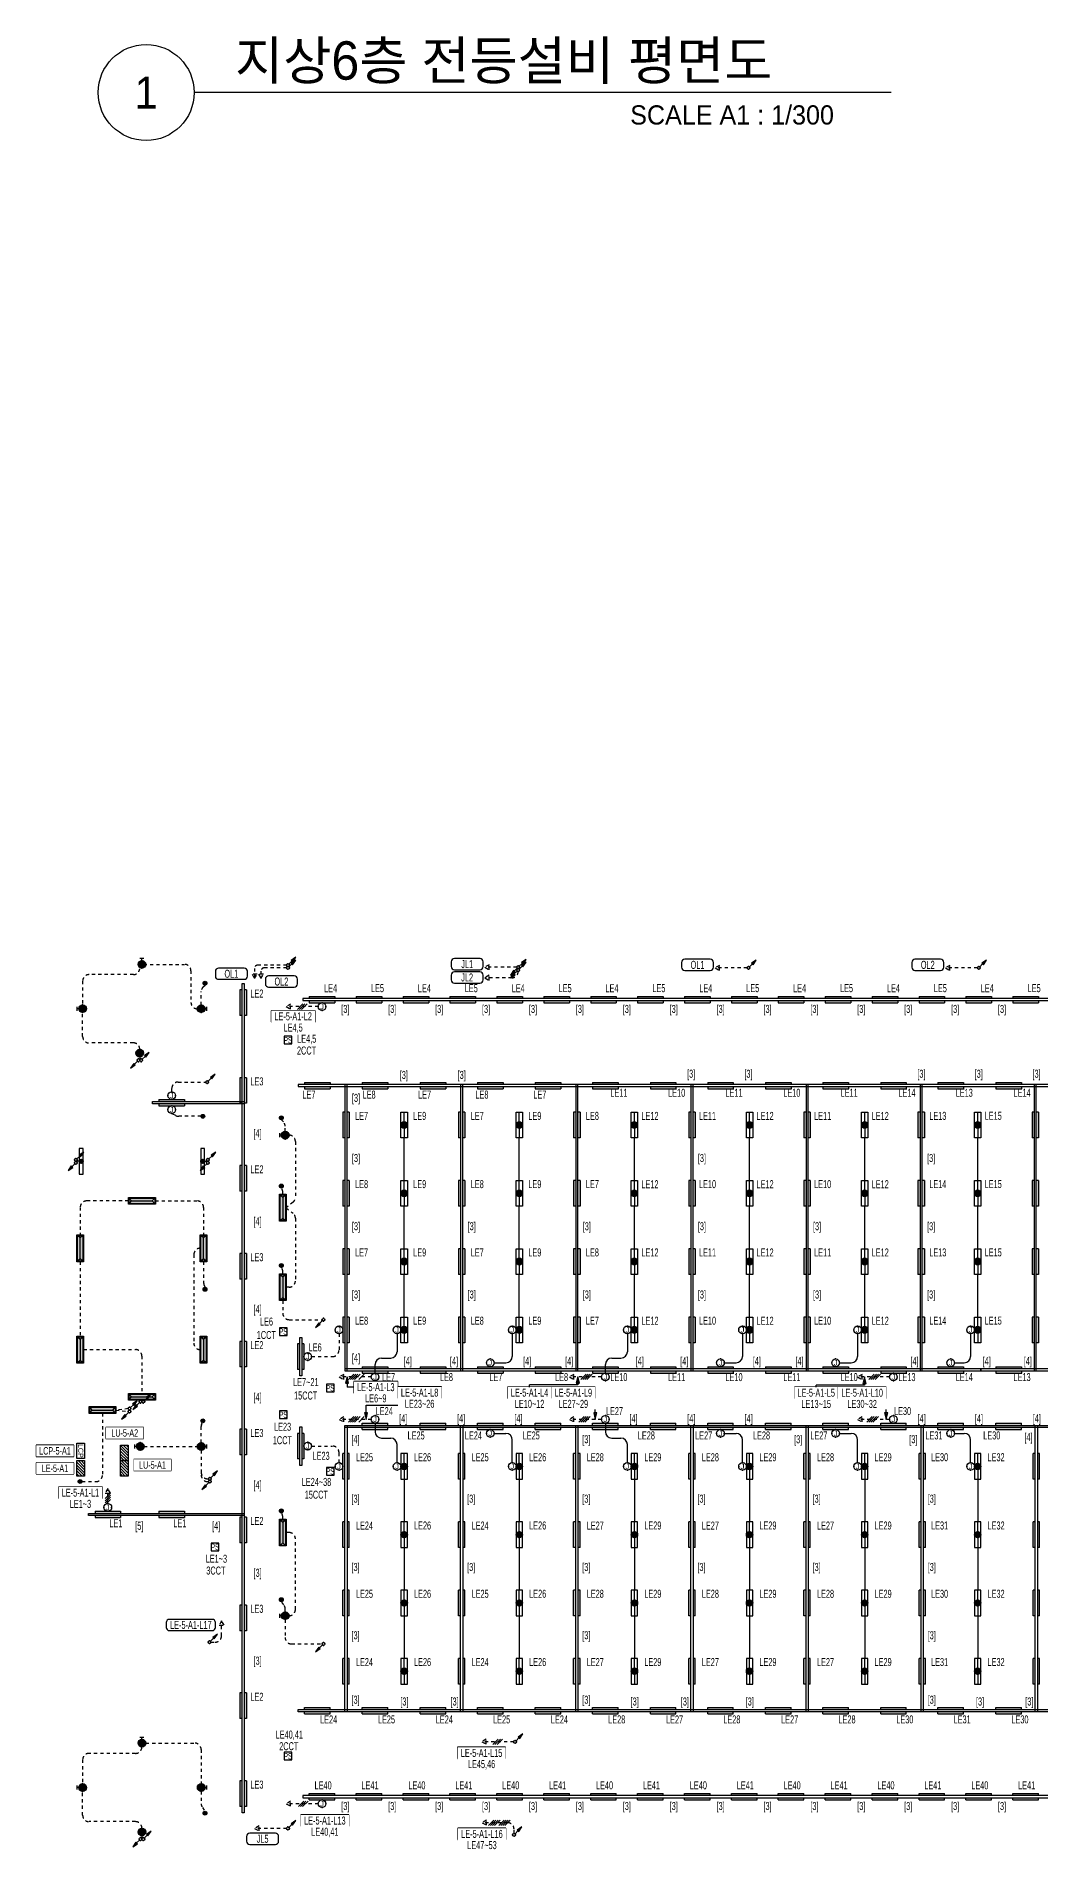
# Model space of a CAD drawing. Header units: millimetres. Extents: x 86947 to 500447, y -530175 to 1059536.
# Drawn here: x 90549 to 137662, y 641493 to 726535 of the extents above; entities that cross this region are included whole.
import ezdxf
from ezdxf.enums import TextEntityAlignment as Align

# ---------------------------------------------------------------- set-up
doc = ezdxf.new("R2010")
doc.units = ezdxf.units.MM
doc.header["$LTSCALE"] = 150
doc.set_wipeout_variables(frame=1)
doc.linetypes.add('D1', pattern=[3, 1, -1, 1])
for name, color, linetype in [('------01 Distribution Panel', 3, 'Continuous'), ('------01 Distribution Panel_UPS_Emgency', 232, 'Continuous'), ('------02 Etc Panel', 3, 'Continuous'), ('------03 Lighting Fixture', 3, 'Continuous'), ('------04 Lighting Switch', 2, 'Continuous'), ('------04 Number of Strands (가닥수)', 1, 'Continuous'), ('-----20 General Symbol', 3, 'Continuous'), ('-----21 Embeded Wire in Ceiling or Wall', 4, 'Continuous'), ('-----23 Concealed or Exposed Wire', 4, 'D1'), ('-----28 Race Way', 1, 'Continuous'), ('-----29 Indicator', 1, 'Continuous'), ('-----41 Drawing Title', 2, 'Continuous')]:
    doc.layers.add(name, color=color, linetype=linetype)
doc.styles.add('ELEC', font='Dotum.ttf')

# ---------------------------------------------------------------- blocks, each defined once
blk = doc.blocks.new('O01')
blk.add_hatch(color=256).paths.add_polyline_path([(-149, -218), (-218, -149), (-368, -368)])
blk.add_line((-46, -46), (-184, -184))
blk.add_lwpolyline([(-368, -368), (-149, -218), (-218, -149), (-368, -368)])
blk.add_circle((0, 0), 65)
for p in [(-65, 0), (-65, 0), (0, 65), (0, 65), (65, 0), (65, 0), (0, -65), (0, -65)]:
    blk.add_point(p)
blk = doc.blocks.new('O04')
blk.add_circle((0, 0), 150)
for p in [(-150, 0), (0, 150), (150, 0), (0, -150)]:
    blk.add_point(p)
at = {"style": 'ELEC'}
blk.add_text('J', height=214, dxfattribs=at).set_placement((0, 0), align=Align.MIDDLE)
blk = doc.blocks.new('O07')
blk.add_lwpolyline([(0, -100), (173, 0), (0, 100)], close=True)
blk = doc.blocks.new('*U45')
at = {"color": 0}
for p, q in [((-186, -106), (26, 106)), ((-106, -106), (106, 106)), ((-26, -106), (186, 106))]:
    blk.add_line(p, q, dxfattribs=at)
blk = doc.blocks.new('*U46')
at = {"color": 0}
for p, q in [((-426, -106), (-214, 106)), ((-346, -106), (-134, 106)), ((-266, -106), (-54, 106)), ((-186, -106), (26, 106)), ((-26, -106), (186, 106)), ((54, -106), (266, 106)), ((134, -106), (346, 106)), ((214, -106), (426, 106))]:
    blk.add_line(p, q, dxfattribs=at)
blk = doc.blocks.new('E17')
h = blk.add_hatch(color=256)
h.paths.add_polyline_path([(600, 100), (-600, 100), (-600, 0), (600, 0)])
h.paths.add_polyline_path([(600, -100), (-600, -100), (-600, -200), (600, -200)])
for p, q in [((-600, 100), (600, 100)), ((-600, 100), (-600, 0)), ((600, 100), (600, 0)), ((600, 100), (600, 0)), ((-600, -100), (-600, -200)), ((-600, -200), (600, -200)), ((600, -100), (600, -200))]:
    blk.add_line(p, q)
blk = doc.blocks.new('*U13')
h = blk.add_hatch(color=256)
edge = h.paths.add_edge_path()
edge.add_arc((0, -75), 75, 0, 360)
blk.add_circle((0, -75), 75)
blk = doc.blocks.new('*U16')
blk.add_lwpolyline([(150, 0), (-150, 0), (-150, -300), (150, -300)], close=True)
at = {"style": 'ELEC', "width": 0.6}
blk.add_text('PS', height=250, dxfattribs=at).set_placement((0, -150), align=Align.MIDDLE)
blk = doc.blocks.new('벽부 비상등')
h = blk.add_hatch(color=0)
h.dxf.hatch_style = 1
h.paths.add_polyline_path([(0, 488), (-128, 600), (-128, -600), (0, -488)])
h = blk.add_hatch(color=0)
h.dxf.hatch_style = 1
h.paths.add_polyline_path([(128, 600), (0, 488), (0, -488), (128, -600)])
at = {"color": 1}
for p, q in [((-128, 600), (0, 488)), ((0, 488), (128, 600)), ((0, -488), (0, 488)), ((-128, -600), (0, -488)), ((0, -488), (128, -600))]:
    blk.add_line(p, q, dxfattribs=at)
blk.add_lwpolyline([(158, -630), (158, 630), (-158, 630), (-158, -630)], close=True)
blk.add_lwpolyline([(128, -600), (128, 600), (-128, 600), (-128, -600)], close=True, dxfattribs=at)
blk = doc.blocks.new('D06')
for p, q in [((-75, 0), (0, 0)), ((0, -75), (0, 75))]:
    blk.add_line(p, q)
at = {"linetype": 'Continuous'}
blk.add_circle((-225, 0), 150, dxfattribs=at)
for p in [(-375, 0), (-225, 150), (-75, 0), (-225, -150)]:
    blk.add_point(p)
blk = doc.blocks.new('E06')
blk.add_hatch(color=256).paths.add_polyline_path([(-75, 0, 1), (-375, 0, 1)])
blk.add_blockref('D06', (0, 0))
blk = doc.blocks.new('*U48')
at = {"color": 0}
for p, q in [((-226, -106), (-14, 106)), ((-146, -106), (66, 106)), ((-66, -106), (146, 106)), ((14, -106), (226, 106))]:
    blk.add_line(p, q, dxfattribs=at)
blk = doc.blocks.new('D12')
at = {"linetype": 'Continuous'}
blk.add_lwpolyline([(600, -90), (600, 90), (-600, 90), (-600, -90)], close=True, dxfattribs=at)
blk.add_circle((0, 0), 90, dxfattribs=at)
for p in [(-90, 0), (0, 90), (90, 0), (0, -90)]:
    blk.add_point(p)
blk = doc.blocks.new('E13')
at = {"layer": '------03 Lighting Fixture'}
blk.add_hatch(color=256, dxfattribs=at).paths.add_polyline_path([(-90, 180, 1), (90, 180, 1)])
for p, q in [((90, 0), (-90, 0)), ((0, 90), (0, 0))]:
    blk.add_line(p, q, dxfattribs=at)
blk.add_blockref('D12', (0, 180), dxfattribs=at)
blk = doc.blocks.new('A02')
h = blk.add_hatch()
h.set_pattern_fill('ANSI31', color=256, scale=25, style=0)
h.set_pattern_definition([(45, (-2000, -19200), (-56.1266, 56.1266), [])])
h.paths.add_polyline_path([(-300, 300), (-300, 0), (300, 0), (300, 300)])
blk.add_lwpolyline([(300, 0), (-300, 0), (-300, 300), (300, 300)], close=True)
blk = doc.blocks.new('A07')
blk.add_lwpolyline([(-300, 0), (-300, 300), (300, 300), (300, 0)], close=True)
at = {"style": 'ELEC'}
blk.add_text('LCP', height=200, dxfattribs=at).set_placement((0, 150), align=Align.MIDDLE)
blk = doc.blocks.new('D14')
at = {"linetype": 'Continuous'}
for p, q in [((-150, 0), (-600, 0)), ((150, 0), (600, 0))]:
    blk.add_line(p, q, dxfattribs=at)
blk.add_lwpolyline([(600, 150), (-600, 150), (-600, -150), (600, -150)], close=True, dxfattribs=at)
blk.add_circle((0, 0), 150, dxfattribs=at)
for p in [(-150, 0), (0, 150), (150, 0), (0, -150)]:
    blk.add_point(p)
blk = doc.blocks.new('E14')
blk.add_hatch(color=256).paths.add_polyline_path([(-150, 0, 1), (150, 0, 1)])
blk.add_blockref('D14', (0, 0))
blk = doc.blocks.new('*U47')
at = {"color": 0}
for p, q in [((-306, -106), (-94, 106)), ((-226, -106), (-14, 106)), ((-146, -106), (66, 106)), ((-66, -106), (146, 106)), ((94, -106), (306, 106))]:
    blk.add_line(p, q, dxfattribs=at)

msp = doc.modelspace()

# ---------------------------------------------------------------- linework, layer by layer
at = {"layer": '------01 Distribution Panel', "color": 1}
for points in [[(101570, 680336), (103625, 680336), (103625, 680861), (101570, 680861)], [(105447, 662958), (107502, 662958), (107502, 663483), (105447, 663483)], [(112659, 662701), (114714, 662701), (114714, 663226), (112659, 663226)], [(126105, 662696), (128160, 662696), (128160, 663221), (126105, 663221)], [(91593, 658012), (93648, 658012), (93648, 658537), (91593, 658537)], [(110308, 645814), (112563, 645814), (112563, 646339), (110308, 646339)], [(102957, 642644), (105212, 642644), (105212, 643169), (102957, 643169)], [(110326, 642018), (112580, 642018), (112580, 642543), (110326, 642543)]]:
    msp.add_lwpolyline(points, close=True, dxfattribs=at)
at = {"layer": '------01 Distribution Panel', "color": 1, "elevation": 0}
for points in [[(93819, 660811), (95574, 660811), (95574, 661336), (93819, 661336)], [(90549, 659153), (92304, 659153), (92304, 659678), (90549, 659678)], [(95121, 659310), (96876, 659310), (96876, 659835), (95121, 659835)]]:
    msp.add_lwpolyline(points, close=True, dxfattribs=at)
at = {"layer": '-----21 Embeded Wire in Ceiling or Wall'}
for p, q in [((107804, 672905), (107804, 674905)), ((113204, 672905), (113204, 674905)), ((118604, 672905), (118604, 674905)), ((124004, 672905), (124004, 674905)), ((129404, 672905), (129404, 674905)), ((134704, 672905), (134704, 674905)), ((107804, 669705), (107804, 671705)), ((113204, 669705), (113204, 671705)), ((118604, 669705), (118604, 671705)), ((124004, 669705), (124004, 671705)), ((129404, 669705), (129404, 671705)), ((134704, 669705), (134704, 671705)), ((107804, 666505), (107804, 668505)), ((113204, 666505), (113204, 668505)), ((118604, 666505), (118604, 668505)), ((124004, 666505), (124004, 668505)), ((129404, 666505), (129404, 668505)), ((134704, 666505), (134704, 668505)), ((107474, 665725), (107474, 664880)), ((112874, 665725), (112874, 664660)), ((118274, 665725), (118274, 664880)), ((123674, 665725), (123674, 664660)), ((129074, 665725), (129074, 664660)), ((134374, 665725), (134374, 664660)), ((106741, 664580), (107174, 664580)), ((112021, 664360), (112574, 664360)), ((117241, 663880), (117241, 664280)), ((117541, 664580), (117974, 664580)), ((122821, 664360), (123374, 664360)), ((128221, 664360), (128774, 664360)), ((133621, 664360), (134074, 664360)), ((106441, 661530), (106441, 661130)), ((106741, 660830), (107174, 660830)), ((112021, 661050), (112574, 661050)), ((117241, 661530), (117241, 661130)), ((117541, 660830), (117974, 660830)), ((122821, 661050), (123374, 661050)), ((128221, 661050), (128774, 661050)), ((133621, 661050), (134074, 661050)), ((107474, 659685), (107474, 660530)), ((112874, 659685), (112874, 660750)), ((118274, 659685), (118274, 660530)), ((123674, 659685), (123674, 660750)), ((129074, 659685), (129074, 660750)), ((134374, 659685), (134374, 660750)), ((107804, 658905), (107804, 656905)), ((113204, 658905), (113204, 656905)), ((118604, 658905), (118604, 656905)), ((124004, 658905), (124004, 656905)), ((129404, 658905), (129404, 656905)), ((134704, 658905), (134704, 656905)), ((107804, 655705), (107804, 653705)), ((113204, 655705), (113204, 653705)), ((118604, 655705), (118604, 653705)), ((124004, 655705), (124004, 653705)), ((129404, 655705), (129404, 653705)), ((134704, 655705), (134704, 653705)), ((107804, 652505), (107804, 650505)), ((113204, 652505), (113204, 650505)), ((118604, 652505), (118604, 650505)), ((124004, 652505), (124004, 650505)), ((129404, 652505), (129404, 650505)), ((134704, 652505), (134704, 650505))]:
    msp.add_line(p, q, dxfattribs=at)
for centre, start, end in [((106741, 664280), 90, 180), ((107174, 664880), 270, 0), ((112574, 664660), 270, 0), ((117541, 664280), 90, 180), ((117974, 664880), 270, 0), ((123374, 664660), 270, 0), ((128774, 664660), 270, 0), ((134074, 664660), 270, 0), ((106741, 661130), 180, 270), ((107174, 660530), 0, 90), ((112574, 660750), 0, 90), ((117541, 661130), 180, 270), ((117974, 660530), 0, 90), ((123374, 660750), 0, 90), ((128774, 660750), 0, 90), ((134074, 660750), 0, 90)]:
    msp.add_arc(centre, 300, start, end, dxfattribs=at)
at = {"layer": '-----23 Concealed or Exposed Wire'}
for p, q in [((102289, 683000), (100939, 683000)), ((100789, 682850), (100789, 682370)), ((101089, 682720), (101089, 682370)), ((102289, 682870), (101239, 682870)), ((112854, 682405), (111589, 682405)), ((123889, 682870), (122389, 682870)), ((134689, 682870), (133189, 682870)), ((102111, 667275), (102111, 667275)), ((102111, 667275), (102111, 666683)), ((102411, 666383), (103954, 666383)), ((104749, 665725), (104749, 664955)), ((103464, 664655), (104449, 664655)), ((117061, 663700), (115561, 663700)), ((130574, 663700), (129074, 663700)), ((94854, 662213), (94284, 662148)), ((94284, 662148), (94854, 662083)), ((106261, 661710), (104761, 661710)), ((117061, 661710), (115561, 661710)), ((130574, 661710), (129074, 661710)), ((103464, 660455), (104449, 660455)), ((104749, 659685), (104749, 660155)), ((102224, 652325), (102224, 652325)), ((102224, 652325), (102224, 651483)), ((102524, 651183), (103954, 651183))]:
    msp.add_line(p, q, dxfattribs=at)
for points in [[(95584, 683035), (97504, 683035, -0.414214), (97804, 682735), (97804, 681255, 0.414214), (98104, 680955)], [(95404, 682855, -0.414214), (95104, 682555), (93024, 682555, 0.414214), (92724, 682255), (92724, 681135)], [(98284, 681135), (98284, 681764, -0.203951), (98376, 681980), (98464, 682065)], [(95404, 679055, 0.414214), (95104, 679355), (93024, 679355, -0.414214), (92724, 679655), (92724, 680775)], [(96904, 677065), (96904, 677220, -0.414214), (97204, 677520), (98505, 677520)], [(98274, 675915), (97230, 675915, -0.118785), (97093, 675948), (96904, 676045)], [(102224, 675210), (102224, 675448, 0.195368), (102139, 675657), (102044, 675755)], [(102404, 675030, -0.414214), (102704, 674730), (102704, 672123, -0.227423), (102591, 671889), (102269, 671630), (102591, 671371, -0.227423), (102704, 671137), (102704, 668205, -0.414214), (102404, 667905), (102269, 667905)], [(94874, 671948), (92911, 671948, 0.414214), (92611, 671648), (92611, 670360)], [(96134, 671948), (98096, 671948, -0.414214), (98396, 671648), (98396, 670360)], [(102111, 672260), (102111, 672363, 0.146377), (102062, 672527), (102044, 672555)], [(98239, 669730, 0.414214), (97939, 669430), (97939, 665280, 0.414214), (98239, 664980)], [(98396, 669100), (98396, 668133, 0.087527), (98414, 668031), (98464, 667895)], [(102111, 668535), (102111, 668639, 0.156652), (102055, 668814), (102044, 668830)], [(92769, 664980), (95204, 664980, -0.414214), (95504, 664680), (95504, 662920)], [(98284, 660620), (98284, 661376, -0.087415), (98299, 661461), (98364, 661640)], [(98284, 660260), (98284, 659095, 0.414214), (98584, 658795), (98624, 658795)], [(98284, 660260), (98284, 659225, 0.414214), (98584, 658925), (98624, 658925)], [(102111, 657035), (102111, 657137, 0.144104), (102063, 657300), (102044, 657330)], [(102404, 652505, 0.414214), (102704, 652805), (102704, 656105, 0.414214), (102404, 656405), (102269, 656405)], [(102224, 652685), (102224, 652836, 0.167033), (102160, 653020), (102044, 653170)], [(98743, 651270), (98943, 651270, 0.414214), (99243, 651570), (99243, 652270)], [(95504, 646355, -0.414214), (95204, 646055), (93024, 646055, 0.414214), (92724, 645755), (92724, 644635)], [(95684, 646535), (97984, 646535, -0.414214), (98284, 646235), (98284, 644635)], [(95504, 642555, 0.414214), (95204, 642855), (93024, 642855, -0.414214), (92724, 643155), (92724, 644275)], [(98284, 644275), (98284, 643691, 0.158092), (98341, 643515), (98464, 643345)], [(112958, 642304), (112958, 642504, 0.414214), (112658, 642804), (111458, 642804)]]:
    msp.add_lwpolyline(points, format="xyb", dxfattribs=at)
for points in [[(113089, 682900), (111589, 682900)], [(103774, 681055), (102274, 681055)], [(92611, 669100), (92611, 665610)], [(95604, 660440), (98104, 660440)], [(93904, 657765), (93904, 658465)], [(112940, 646601), (111440, 646601)], [(103774, 643695), (102274, 643695)], [(102289, 642540), (100789, 642540)]]:
    msp.add_lwpolyline(points, dxfattribs=at)
for centre, radius, start, end in [((100939, 682850), 150, 90, 180), ((101239, 682720), 150, 90, 180), ((112854, 682705), 300, 270, 0), ((102411, 666683), 300, 180, 270), ((104449, 664955), 300, 270, 0), ((104449, 660155), 300, 0, 90), ((102524, 651483), 300, 180, 270)]:
    msp.add_arc(centre, radius, start, end, dxfattribs=at)
at = {"layer": '-----28 Race Way'}
for points in [[(100204, 682145), (100304, 682145), (100304, 643265), (100204, 643265)], [(102829, 677305), (167279, 677305), (167279, 677405), (102829, 677405)], [(115954, 663980), (115954, 677405), (115854, 677405), (115854, 663980)], [(132104, 663980), (132104, 677405), (132004, 677405), (132004, 663980)], [(137454, 663980), (137454, 677405), (137354, 677405), (137354, 663980)], [(102904, 665555), (103004, 665555), (103004, 663755), (102904, 663755)], [(105029, 663980), (134854, 663980), (134854, 664080), (105029, 664080)], [(134854, 663980), (164479, 663980), (164479, 664080), (134854, 664080)], [(102904, 661355), (103004, 661355), (103004, 659555), (102904, 659555)], [(105029, 661430), (164479, 661430), (164479, 661330), (105029, 661330)], [(121354, 661430), (121354, 648005), (121254, 648005), (121254, 661430)], [(137504, 661430), (137504, 648005), (137404, 648005), (137404, 661430)], [(93004, 657205), (93004, 657305), (100304, 657305), (100304, 657205)], [(102829, 648105), (167279, 648105), (167279, 648005), (102829, 648005)]]:
    msp.add_lwpolyline(points, close=True, dxfattribs=at)
at = {"layer": '-----28 Race Way', "elevation": 0}
for points in [[(103054, 681335), (166454, 681335), (166454, 681435), (103054, 681435)], [(105129, 663980), (105129, 677405), (105029, 677405), (105029, 663980)], [(110554, 663980), (110554, 677405), (110454, 677405), (110454, 663980)], [(121354, 663980), (121354, 677405), (121254, 677405), (121254, 663980)], [(126754, 663980), (126754, 677405), (126654, 677405), (126654, 663980)], [(96004, 676505), (96004, 676605), (100304, 676605), (100304, 676505)], [(105129, 661430), (105129, 648005), (105029, 648005), (105029, 661430)], [(110554, 661430), (110554, 648005), (110454, 648005), (110454, 661430)], [(115954, 661430), (115954, 648005), (115854, 648005), (115854, 661430)], [(126754, 661430), (126754, 648005), (126654, 648005), (126654, 661430)], [(132154, 661430), (132154, 648005), (132054, 648005), (132054, 661430)], [(103054, 643975), (166454, 643975), (166454, 644075), (103054, 644075)]]:
    msp.add_lwpolyline(points, close=True, dxfattribs=at)
at = {"layer": '-----41 Drawing Title', "color": 7}
msp.add_line((130646, 723900), (97954, 723900), dxfattribs=at)
msp.add_circle((95704, 723900), 2250, dxfattribs=at)
at = {"color": 1, "linetype": 'Continuous'}
for points in [[(110013, 682931, 0.414214), (110163, 682781), (111363, 682781, 0.414214), (111513, 682931), (111513, 683156, 0.414214), (111363, 683306), (110163, 683306, 0.414214), (110013, 683156)], [(120813, 682901, 0.414214), (120963, 682751), (122163, 682751, 0.414214), (122313, 682901), (122313, 683126, 0.414214), (122163, 683276), (120963, 683276, 0.414214), (120813, 683126)], [(131613, 682901, 0.414214), (131763, 682751), (132963, 682751, 0.414214), (133113, 682901), (133113, 683126, 0.414214), (132963, 683276), (131763, 683276, 0.414214), (131613, 683126)], [(98949, 682485, 0.414214), (99099, 682335), (100299, 682335, 0.414214), (100449, 682485), (100449, 682710, 0.414214), (100299, 682860), (99099, 682860, 0.414214), (98949, 682710)], [(101296, 682119, 0.414214), (101446, 681969), (102646, 681969, 0.414214), (102796, 682119), (102796, 682344, 0.414214), (102646, 682494), (101446, 682494, 0.414214), (101296, 682344)], [(110009, 682311, 0.414214), (110159, 682161), (111359, 682161, 0.414214), (111509, 682311), (111509, 682536, 0.414214), (111359, 682686), (110159, 682686, 0.414214), (110009, 682536)], [(96649, 651960, 0.414214), (96799, 651810), (98799, 651810, 0.414214), (98949, 651960), (98949, 652185, 0.414214), (98799, 652335), (96799, 652335, 0.414214), (96649, 652185)], [(100415, 641936, 0.414214), (100565, 641786), (101765, 641786, 0.414214), (101915, 641936), (101915, 642161, 0.414214), (101765, 642311), (100565, 642311, 0.414214), (100415, 642161)]]:
    msp.add_lwpolyline(points, format="xyb", close=True, dxfattribs=at)

# ---------------------------------------------------------------- block references
at = {"layer": '------01 Distribution Panel', "xscale": 1.2, "yscale": 1.2, "zscale": 1.2, "rotation": 270}
msp.add_blockref('A02', (92454, 659415), dxfattribs=at)
at = {"layer": '------01 Distribution Panel_UPS_Emgency', "xscale": 1.2, "yscale": 1.2, "zscale": 1.2, "rotation": 270}
msp.add_blockref('A02', (94494, 659415), dxfattribs=at)
at = {"layer": '------02 Etc Panel', "xscale": 1.2, "yscale": 1.2, "zscale": 1.2, "rotation": 270}
msp.add_blockref('A07', (92454, 660235), dxfattribs=at)
at = {"layer": '------03 Lighting Fixture', "xscale": 1.2, "yscale": 1.2, "zscale": 1.2}
for p, rotation in [((95504, 683305), 90), ((92454, 680955), 180), ((95404, 678605), 270), ((101954, 675030), 180), ((95154, 660440), 180), ((101954, 652505), 180), ((95504, 646805), 89.99999999999999), ((92454, 644455), 180), ((95504, 642105), 270)]:
    msp.add_blockref('E06', p, dxfattribs=dict(at, rotation=rotation))
at = {"layer": '------03 Lighting Fixture', "color": 3, "rotation": 270}
for p in [(100304, 681245), (100304, 677125), (105129, 675505), (110554, 675505), (115954, 675505), (121354, 675505), (126754, 675505), (132104, 675505), (137454, 675505), (100304, 673005), (105129, 672305), (110554, 672305), (115954, 672305), (121354, 672305), (126754, 672305), (132104, 672305), (137454, 672305), (100304, 668885), (105129, 669105), (110554, 669105), (115954, 669105), (121354, 669105), (126754, 669105), (132104, 669105), (137454, 669105), (105129, 665905), (110554, 665905), (115954, 665905), (121354, 665905), (126754, 665905), (132104, 665905), (137454, 665905), (100304, 664765), (103004, 664655), (100304, 660645), (103004, 660455), (100304, 656525), (100304, 652405), (100304, 648285), (100304, 644165)]:
    msp.add_blockref('E17', p, dxfattribs=at)
at = {"layer": '------03 Lighting Fixture', "color": 3}
for p in [(103954, 681435), (106154, 681435), (108354, 681435), (110554, 681435), (112754, 681435), (114954, 681435), (117154, 681435), (119354, 681435), (121554, 681435), (123754, 681435), (125954, 681435), (128154, 681435), (130354, 681435), (132554, 681435), (134754, 681435), (136954, 681435), (103729, 677405), (106441, 677405), (109154, 677405), (111841, 677405), (114554, 677405), (117241, 677405), (119954, 677405), (122641, 677405), (125354, 677405), (128041, 677405), (130754, 677405), (133441, 677405), (136154, 677405), (96904, 676605), (109154, 664080), (111841, 664080), (114554, 664080), (117241, 664080), (119954, 664080), (122641, 664080), (125354, 664080), (128041, 664080), (130754, 664080), (133441, 664080), (136154, 664080), (93904, 657305), (96904, 657305)]:
    msp.add_blockref('E17', p, dxfattribs=at)
at = {"layer": '------03 Lighting Fixture', "xscale": 1.2, "yscale": 1.2, "zscale": 1.2}
for p in [(98554, 680955), (98554, 660440), (98554, 644455)]:
    msp.add_blockref('E06', p, dxfattribs=at)
at = {"layer": '------03 Lighting Fixture', "xscale": -1}
for name, p, rotation in [('E14', (107804, 675505), 270), ('E14', (113204, 675505), 270), ('E14', (118604, 675505), 270), ('E14', (124004, 675505), 270), ('E14', (129404, 675505), 270), ('E14', (134704, 675505), 270), ('E14', (107804, 672305), 270), ('E14', (113204, 672305), 270), ('E14', (118604, 672305), 270), ('E14', (124004, 672305), 270), ('E14', (129404, 672305), 270), ('E14', (134704, 672305), 270), ('벽부 비상등', (95504, 671948), 270), ('벽부 비상등', (102111, 671630), 180), ('E14', (107804, 669105), 270), ('E14', (113204, 669105), 270), ('E14', (118604, 669105), 270), ('E14', (124004, 669105), 270), ('E14', (129404, 669105), 270), ('E14', (134704, 669105), 270), ('벽부 비상등', (102111, 667905), 180), ('E14', (107804, 665905), 270), ('E14', (113204, 665905), 270), ('E14', (118604, 665905), 270), ('E14', (124004, 665905), 270), ('E14', (129404, 665905), 270), ('E14', (134704, 665905), 270), ('벽부 비상등', (92611, 664980), 180), ('벽부 비상등', (98396, 664980), 180), ('벽부 비상등', (95504, 662763), 270), ('벽부 비상등', (93654, 662148), 270), ('벽부 비상등', (102111, 656405), 180)]:
    msp.add_blockref(name, p, dxfattribs=dict(at, rotation=rotation))
at = {"layer": '------03 Lighting Fixture'}
for name, p, rotation in [('E13', (92474, 673805), 270), ('E13', (98534, 673805), 89.99999999999999), ('E14', (107804, 659505), 270), ('E14', (113204, 659505), 270), ('E14', (118604, 659505), 270), ('E14', (124004, 659505), 270), ('E14', (129404, 659505), 270), ('E14', (134704, 659505), 270), ('E14', (107804, 656305), 270), ('E14', (113204, 656305), 270), ('E14', (118604, 656305), 270), ('E14', (124004, 656305), 270), ('E14', (129404, 656305), 270), ('E14', (134704, 656305), 270), ('E14', (107804, 653105), 270), ('E14', (113204, 653105), 270), ('E14', (118604, 653105), 270), ('E14', (124004, 653105), 270), ('E14', (129404, 653105), 270), ('E14', (134704, 653105), 270), ('E14', (107804, 649905), 270), ('E14', (113204, 649905), 270), ('E14', (118604, 649905), 270), ('E14', (124004, 649905), 270), ('E14', (129404, 649905), 270), ('E14', (134704, 649905), 270)]:
    msp.add_blockref(name, p, dxfattribs=dict(at, rotation=rotation))
at = {"layer": '------03 Lighting Fixture', "xscale": -1}
for p in [(92611, 669730), (98396, 669730)]:
    msp.add_blockref('벽부 비상등', p, dxfattribs=at)
at = {"layer": '------03 Lighting Fixture', "color": 3, "xscale": -1}
for p, rotation in [((106441, 661330), 180), ((109154, 661330), 180), ((111841, 661330), 180), ((114554, 661330), 180), ((117241, 661330), 180), ((119954, 661330), 180), ((122641, 661330), 180), ((125354, 661330), 180), ((128041, 661330), 180), ((130754, 661330), 180), ((133441, 661330), 180), ((136154, 661330), 180), ((105129, 659505), 270), ((110554, 659505), 270), ((115954, 659505), 270), ((121354, 659505), 270), ((126754, 659505), 270), ((132154, 659505), 270), ((137504, 659505), 270), ((105129, 656305), 270), ((110554, 656305), 270), ((115954, 656305), 270), ((121354, 656305), 270), ((126754, 656305), 270), ((132154, 656305), 270), ((137504, 656305), 270), ((105129, 653105), 270), ((110554, 653105), 270), ((115954, 653105), 270), ((121354, 653105), 270), ((126754, 653105), 270), ((132154, 653105), 270), ((137504, 653105), 270), ((105129, 649905), 270), ((110554, 649905), 270), ((115954, 649905), 270), ((121354, 649905), 270), ((126754, 649905), 270), ((132154, 649905), 270), ((137504, 649905), 270), ((103729, 648005), 180), ((106441, 648005), 180), ((109154, 648005), 180), ((111841, 648005), 180), ((114554, 648005), 180), ((117241, 648005), 180), ((119954, 648005), 180), ((122641, 648005), 180), ((125354, 648005), 180), ((128041, 648005), 180), ((130754, 648005), 180), ((133441, 648005), 180), ((136154, 648005), 180), ((103954, 643975), 180), ((106154, 643975), 180), ((108354, 643975), 180), ((110554, 643975), 180), ((112754, 643975), 180), ((114954, 643975), 180), ((117154, 643975), 180), ((119354, 643975), 180), ((121554, 643975), 180), ((123754, 643975), 180), ((125954, 643975), 180), ((128154, 643975), 180), ((130354, 643975), 180), ((132554, 643975), 180), ((134754, 643975), 180), ((136954, 643975), 180)]:
    msp.add_blockref('E17', p, dxfattribs=dict(at, rotation=rotation))
at = {"layer": '------04 Lighting Switch', "xscale": 1.2, "yscale": 1.2, "zscale": 1.2}
for p, rotation in [((98554, 682155), 270), ((98454, 675915), 270), ((101954, 675845), 89.99999999999999), ((101954, 672645), 89.99999999999999), ((101954, 668920), 89.99999999999999), ((98554, 667805), 270), ((98454, 661640), 270), ((92604, 658705), 180), ((101954, 657420), 89.99999999999999), ((101954, 653260), 89.99999999999999), ((98554, 643255), 270)]:
    msp.add_blockref('*U13', p, dxfattribs=dict(at, rotation=rotation))
for p in [(102354, 679665), (102134, 666005), (104334, 663355), (102134, 662105), (104334, 659455), (98934, 655910), (102354, 646105)]:
    msp.add_blockref('*U16', p, dxfattribs=at)
at = {"layer": '------04 Number of Strands (가닥수)', "xscale": 1.2, "yscale": 1.2, "zscale": 1.2}
msp.add_blockref('*U47', (105559, 661710), dxfattribs=at)
at = {"layer": '-----20 General Symbol', "rotation": 180}
for p in [(102354, 683000), (102354, 682870), (113154, 682900), (113154, 682770), (123954, 682870), (134754, 682870), (95469, 678540), (98570, 677520), (92409, 673870), (98599, 673870), (94919, 662213), (95569, 662540), (98689, 658925), (98678, 651270), (113005, 646601), (95569, 642040), (112958, 642239)]:
    msp.add_blockref('O01', p, dxfattribs=at)
at = {"layer": '-----20 General Symbol'}
for p in [(113154, 682900), (113154, 682770), (95339, 678540), (92409, 673740), (98599, 673740), (104019, 666383), (95439, 662540), (94919, 662083), (94919, 662083), (98689, 658795), (104019, 651183), (95439, 642040)]:
    msp.add_blockref('O01', p, dxfattribs=at)
at = {"layer": '-----20 General Symbol', "xscale": 1.2, "yscale": 1.2, "zscale": 1.2}
for p in [(103954, 681055), (96904, 676885), (96904, 676225), (104749, 665905), (107474, 665905), (112874, 665905), (118274, 665905), (123674, 665905), (129074, 665905), (134374, 665905), (103284, 664655), (111841, 664360), (122641, 664360), (128041, 664360), (133441, 664360), (106441, 663700), (117241, 663700), (130754, 663700), (106441, 661710), (117241, 661710), (130754, 661710), (111841, 661050), (122641, 661050), (128041, 661050), (133441, 661050), (103284, 660455), (104749, 659505), (107474, 659505), (112874, 659505), (118274, 659505), (123674, 659505), (129074, 659505), (134374, 659505), (93904, 657585), (103954, 643695)]:
    msp.add_blockref('O04', p, dxfattribs=at)
at = {"layer": '-----23 Concealed or Exposed Wire', "xscale": 1.199999999953434, "yscale": 1.199999999953434, "zscale": 1.199999999953434}
for p, rotation in [((111796, 682900), 180), ((122596, 682870), 180), ((133396, 682870), 180), ((100789, 682578), 270), ((101089, 682578), 270), ((111796, 682405), 180), ((102481, 681055), 180), ((104969, 663700), 180), ((104969, 661710), 180), ((93904, 658257), 90), ((99243, 652062), 89.99999999999999), ((111648, 646601), 180), ((102481, 643695), 180), ((111665, 642804), 180), ((100996, 642540), 180)]:
    msp.add_blockref('O07', p, dxfattribs=dict(at, rotation=rotation))

# ---------------------------------------------------------------- texts
at = {"layer": '------04 Lighting Switch', "style": 'ELEC', "width": 0.7}
for s, p in [('LE4', (104353, 681918)), ('LE5', (106553, 681918)), ('LE4', (108753, 681918)), ('LE5', (110953, 681918)), ('LE4', (113153, 681918)), ('LE5', (115353, 681918)), ('LE4', (117553, 681918)), ('LE5', (119753, 681918)), ('LE4', (121953, 681918)), ('LE5', (124153, 681918)), ('LE4', (126353, 681918)), ('LE5', (128553, 681918)), ('LE4', (130753, 681918)), ('LE5', (132953, 681918)), ('LE4', (135153, 681918)), ('LE5', (137353, 681918)), ('LE2', (100898, 681671)), ('2CCT', (103226, 678998)), ('LE3', (100898, 677551)), ('LE7', (103340, 676933)), ('LE8', (106159, 676933)), ('LE7', (108765, 676933)), ('LE8', (111453, 676933)), ('LE7', (114165, 676933)), ('LE11', (117875, 677018)), ('LE10', (120587, 677018)), ('LE11', (123275, 677018)), ('LE10', (125987, 677018)), ('LE11', (128675, 677018)), ('LE14', (131387, 677018)), ('LE13', (134075, 677018)), ('LE14', (136787, 677018)), ('LE7', (105808, 675936)), ('LE9', (108533, 675936)), ('LE7', (111233, 675936)), ('LE9', (113933, 675936)), ('LE8', (116633, 675936)), ('LE12', (119333, 675936)), ('LE11', (122033, 675936)), ('LE12', (124733, 675936)), ('LE11', (127433, 675936)), ('LE12', (130133, 675936)), ('LE13', (132833, 675936)), ('LE15', (135433, 675936)), ('LE2', (100898, 673431)), ('LE8', (105808, 672736)), ('LE9', (108533, 672736)), ('LE8', (111233, 672736)), ('LE9', (113933, 672736)), ('LE7', (116633, 672736)), ('LE12', (119333, 672736)), ('LE10', (122033, 672736)), ('LE12', (124733, 672736)), ('LE10', (127433, 672736)), ('LE12', (130133, 672736)), ('LE14', (132833, 672736)), ('LE15', (135433, 672736)), ('LE3', (100898, 669311)), ('LE7', (105808, 669536)), ('LE9', (108533, 669536)), ('LE7', (111233, 669536)), ('LE9', (113933, 669536)), ('LE8', (116633, 669536)), ('LE12', (119333, 669536)), ('LE11', (122033, 669536)), ('LE12', (124733, 669536)), ('LE11', (127433, 669536)), ('LE12', (130133, 669536)), ('LE13', (132833, 669536)), ('LE15', (135433, 669536)), ('LE6', (101347, 666296)), ('LE8', (105808, 666336)), ('LE9', (108533, 666336)), ('LE8', (111233, 666336)), ('LE9', (113933, 666336)), ('LE7', (116633, 666336)), ('LE12', (119333, 666336)), ('LE10', (122033, 666336)), ('LE12', (124733, 666336)), ('LE10', (127433, 666336)), ('LE12', (130133, 666336)), ('LE14', (132833, 666336)), ('LE15', (135433, 666336)), ('LE2', (100898, 665191)), ('1CCT', (101339, 665665)), ('LE6', (103630, 665086)), ('LE7~21', (103192, 663460)), ('LE10', (117875, 663693)), ('LE11', (120587, 663693)), ('LE10', (123275, 663693)), ('LE13', (131387, 663693)), ('LE14', (134075, 663693)), ('LE13', (136787, 663693)), ('15CCT', (103185, 662829)), ('LE27', (117668, 662099)), ('LE3', (100898, 661071)), ('1CCT', (102094, 660734, 0)), ('LE23', (102101, 661365, 0)), ('LE25', (108365, 660958)), ('LE24', (111053, 660958)), ('LE25', (113765, 660958)), ('LE28', (119165, 660958)), ('LE27', (121853, 660958)), ('LE28', (124565, 660958)), ('LE27', (127253, 660958)), ('LE31', (132653, 660958)), ('LE30', (135365, 660958)), ('LE23', (103907, 660002)), ('LE25', (105942, 659936)), ('LE26', (108667, 659936)), ('LE25', (111367, 659936)), ('LE26', (114067, 659936)), ('LE28', (116767, 659936)), ('LE29', (119467, 659936)), ('LE28', (122167, 659936)), ('LE29', (124867, 659936)), ('LE28', (127567, 659936)), ('LE29', (130267, 659936)), ('LE30', (132917, 659936)), ('LE32', (135567, 659936)), ('LE24~38', (103692, 658778)), ('15CCT', (103684, 658180)), ('LE1', (94283, 656845)), ('LE1', (97283, 656845)), ('LE2', (100898, 656951)), ('LE24', (105942, 656736)), ('LE26', (108667, 656736)), ('LE24', (111367, 656736)), ('LE26', (114067, 656736)), ('LE27', (116767, 656736)), ('LE29', (119467, 656736)), ('LE27', (122167, 656736)), ('LE29', (124867, 656736)), ('LE27', (127567, 656736)), ('LE29', (130267, 656736)), ('LE31', (132917, 656736)), ('LE32', (135567, 656736)), ('LE1~3', (98997, 655180)), ('3CCT', (98973, 654624)), ('LE25', (105942, 653536)), ('LE26', (108667, 653536)), ('LE25', (111367, 653536)), ('LE26', (114067, 653536)), ('LE28', (116767, 653536)), ('LE29', (119467, 653536)), ('LE28', (122167, 653536)), ('LE29', (124867, 653536)), ('LE28', (127567, 653536)), ('LE29', (130267, 653536)), ('LE30', (132917, 653536)), ('LE32', (135567, 653536)), ('LE3', (100898, 652831)), ('LE24', (105942, 650336)), ('LE26', (108667, 650336)), ('LE24', (111367, 650336)), ('LE26', (114067, 650336)), ('LE27', (116767, 650336)), ('LE29', (119467, 650336)), ('LE27', (122167, 650336)), ('LE29', (124867, 650336)), ('LE27', (127567, 650336)), ('LE29', (130267, 650336)), ('LE31', (132917, 650336)), ('LE32', (135567, 650336)), ('LE2', (100898, 648711)), ('LE24', (104262, 647648)), ('LE25', (106975, 647648)), ('LE24', (109687, 647648)), ('LE25', (112375, 647648)), ('LE24', (115087, 647648)), ('LE28', (117775, 647648)), ('LE27', (120487, 647648)), ('LE28', (123175, 647648)), ('LE27', (125887, 647648)), ('LE28', (128575, 647648)), ('LE30', (131287, 647648)), ('LE31', (133975, 647648)), ('LE30', (136687, 647648)), ('LE40,41', (102417, 646904)), ('2CCT', (102393, 646391)), ('LE3', (100898, 644591)), ('LE40', (104003, 644558)), ('LE41', (106203, 644558)), ('LE40', (108403, 644558)), ('LE41', (110603, 644558)), ('LE40', (112803, 644558)), ('LE41', (115003, 644558)), ('LE40', (117203, 644558)), ('LE41', (119403, 644558)), ('LE40', (121603, 644558)), ('LE41', (123803, 644558)), ('LE40', (126003, 644558)), ('LE41', (128203, 644558)), ('LE40', (130403, 644558)), ('LE41', (132603, 644558)), ('LE40', (134803, 644558)), ('LE41', (137003, 644558))]:
    msp.add_text(s, height=375, dxfattribs=at).set_placement(p, align=Align.MIDDLE)
at = {"layer": '-----28 Race Way', "style": 'ELEC', "width": 0.7}
for s, p in [('[3]', (105047, 680901)), ('[3]', (107247, 680901)), ('[3]', (109447, 680901)), ('[3]', (111647, 680901)), ('[3]', (113847, 680901)), ('[3]', (116047, 680901)), ('[3]', (118247, 680901)), ('[3]', (120447, 680901)), ('[3]', (122647, 680901)), ('[3]', (124847, 680901)), ('[3]', (127047, 680901)), ('[3]', (129247, 680901)), ('[3]', (131447, 680901)), ('[3]', (133647, 680901)), ('[3]', (135847, 680901)), ('[3]', (107788, 677808)), ('[3]', (110501, 677808)), ('[3]', (121265, 677862)), ('[3]', (123952, 677862)), ('[3]', (132065, 677862)), ('[3]', (134752, 677862)), ('[3]', (137465, 677862)), ('[3]', (105546, 676732)), ('[4]', (100929, 675072)), ('[3]', (105546, 673915)), ('[3]', (121771, 673915)), ('[3]', (132521, 673915)), ('[4]', (100929, 670952)), ('[3]', (105546, 670715)), ('[3]', (110971, 670715)), ('[3]', (116371, 670715)), ('[3]', (121771, 670715)), ('[3]', (127171, 670715)), ('[3]', (132521, 670715)), ('[3]', (105546, 667515)), ('[3]', (110971, 667515)), ('[3]', (116371, 667515)), ('[3]', (121771, 667515)), ('[3]', (127171, 667515)), ('[3]', (132521, 667515)), ('[4]', (100929, 666832)), ('[4]', (105546, 664544)), ('[4]', (107971, 664396)), ('[4]', (110144, 664396)), ('[4]', (113573, 664396)), ('[4]', (115544, 664396)), ('[4]', (118852, 664396)), ('[4]', (120944, 664396)), ('[4]', (124342, 664396)), ('[4]', (126344, 664396)), ('[4]', (131744, 664396)), ('[4]', (135127, 664396)), ('[4]', (137052, 664396)), ('[4]', (100929, 662712)), ('[4]', (110475, 661707)), ('[4]', (118562, 661707)), ('[4]', (121275, 661707)), ('[4]', (123962, 661707)), ('[4]', (132075, 661707)), ('[4]', (134762, 661707)), ('[4]', (137475, 661707)), ('[4]', (105524, 660731)), ('[3]', (116349, 660731)), ('[3]', (126286, 660731)), ('[3]', (131686, 660731)), ('[4]', (137086, 660831)), ('[4]', (100929, 658592)), ('[3]', (105524, 657944)), ('[3]', (110949, 657944)), ('[3]', (116349, 657944)), ('[3]', (121749, 657944)), ('[3]', (127149, 657944)), ('[3]', (132549, 657944)), ('[5]', (95383, 656676)), ('[4]', (98988, 656676)), ('[3]', (105524, 654744)), ('[3]', (110949, 654744)), ('[3]', (116349, 654744)), ('[3]', (121749, 654744)), ('[3]', (127149, 654744)), ('[3]', (132549, 654744)), ('[3]', (100929, 654472)), ('[3]', (105524, 651544)), ('[3]', (116349, 651544)), ('[3]', (132549, 651544)), ('[3]', (100929, 650352)), ('[3]', (105524, 648522)), ('[3]', (107816, 648439)), ('[3]', (110170, 648439)), ('[3]', (116349, 648522)), ('[3]', (118616, 648439)), ('[3]', (120970, 648439)), ('[3]', (124016, 648439)), ('[3]', (132549, 648522)), ('[3]', (134816, 648439)), ('[3]', (137129, 648439)), ('[3]', (107247, 643541)), ('[3]', (109447, 643541)), ('[3]', (111647, 643541)), ('[3]', (113847, 643541)), ('[3]', (116047, 643541)), ('[3]', (118247, 643541)), ('[3]', (120447, 643541)), ('[3]', (122647, 643541)), ('[3]', (124847, 643541)), ('[3]', (127047, 643541)), ('[3]', (129247, 643541)), ('[3]', (131447, 643541)), ('[3]', (133647, 643541)), ('[3]', (135847, 643541))]:
    msp.add_text(s, height=375, dxfattribs=at).set_placement(p, align=Align.MIDDLE)
at = {"layer": '-----41 Drawing Title', "color": 2, "style": 'ELEC'}
msp.add_text('지상6층 전등설비 평면도', height=1800, dxfattribs=at).set_placement((99872, 724500))
at = {"layer": '-----41 Drawing Title', "color": 7, "style": 'ELEC'}
msp.add_text('1', height=1500, dxfattribs=at).set_placement((95704, 723900), align=Align.MIDDLE)
at = {"layer": '-----41 Drawing Title', "style": 'ELEC'}
msp.add_text('SCALE A1 : 1/300', height=900, dxfattribs=at).set_placement((127962, 722400), align=Align.RIGHT)
at = {"linetype": 'Continuous', "style": 'ELEC'}
for s, width, p in [('JL1', 0.7, (110763, 683044)), ('OL1', 0.7, (121563, 683014)), ('OL2', 0.7, (132363, 683014)), ('OL1', 0.7, (99699, 682597)), ('OL2', 0.7, (102046, 682231)), ('JL2', 0.7, (110759, 682424)), ('LE-5-A1-L17', 0.6, (97799, 652073)), ('JL5', 0.7, (101165, 642049))]:
    msp.add_text(s, height=375, dxfattribs=dict(at, width=width)).set_placement(p, align=Align.MIDDLE)

# ---------------------------------------------------------------- next in the draw order: wipeouts: each hides what was drawn before it
at = {"color": 1}
for points in [[(101570, 680336), (103625, 680336), (103625, 680861), (101570, 680861)], [(105447, 662958), (107502, 662958), (107502, 663483), (105447, 663483)], [(112659, 662701), (114714, 662701), (114714, 663226), (112659, 663226)], [(126105, 662696), (128160, 662696), (128160, 663221), (126105, 663221)], [(90549, 659153), (92304, 659153), (92304, 659678), (90549, 659678)], [(95121, 659310), (96876, 659310), (96876, 659835), (95121, 659835)], [(91593, 658012), (93648, 658012), (93648, 658537), (91593, 658537)], [(110308, 645814), (112563, 645814), (112563, 646339), (110308, 646339)], [(102957, 642644), (105212, 642644), (105212, 643169), (102957, 643169)], [(110326, 642018), (112580, 642018), (112580, 642543), (110326, 642543)]]:
    msp.add_wipeout(points, dxfattribs=at)

# ---------------------------------------------------------------- next in the draw order: linework, layer by layer
at = {"layer": '------01 Distribution Panel', "color": 1, "elevation": 0}
msp.add_lwpolyline([(90549, 659973), (92304, 659973), (92304, 660498), (90549, 660498)], close=True, dxfattribs=at)
at = {"layer": '-----21 Embeded Wire in Ceiling or Wall'}
msp.add_line((106441, 663880), (106441, 664280), dxfattribs=at)
at = {"layer": '-----23 Concealed or Exposed Wire'}
for p, q in [((106261, 663700), (104761, 663700)), ((92694, 658795), (93354, 658795))]:
    msp.add_line(p, q, dxfattribs=at)
msp.add_arc((93354, 659095), 300, 270, 0, dxfattribs=at)
at = {"layer": '-----29 Indicator', "color": 1}
for p, q in [((105126, 663700), (105051, 663400)), ((105051, 663400), (105201, 663400)), ((105201, 663400), (105126, 663700))]:
    msp.add_line(p, q, dxfattribs=at)
at = {"layer": '-----29 Indicator'}
for p, q in [((113687, 663226), (113687, 663321)), ((127132, 663221), (127132, 663316))]:
    msp.add_line(p, q, dxfattribs=at)

# ---------------------------------------------------------------- next in the draw order: block references
at = {"layer": '------01 Distribution Panel_UPS_Emgency', "xscale": 1.2, "yscale": 1.2, "zscale": 1.2, "rotation": 270}
msp.add_blockref('A02', (94494, 660135), dxfattribs=at)
at = {"layer": '------03 Lighting Fixture', "color": 3}
msp.add_blockref('E17', (106441, 664080), dxfattribs=at)
at = {"layer": '------04 Number of Strands (가닥수)', "xscale": 1.2, "yscale": 1.2, "zscale": 1.2}
for name, p in [('*U45', (103024, 681055)), ('*U47', (105559, 663700)), ('*U45', (112190, 646601)), ('*U45', (103072, 643695)), ('*U46', (112271, 642804))]:
    msp.add_blockref(name, p, dxfattribs=at)

# ---------------------------------------------------------------- next in the draw order: texts
at = {"layer": '------01 Distribution Panel_UPS_Emgency', "style": 'ELEC', "width": 0.7}
msp.add_text('LU-5-A1', height=350, dxfattribs=at).set_placement((95999, 659572), align=Align.MIDDLE_CENTER)
at = {"layer": '------04 Lighting Switch', "style": 'ELEC', "width": 0.7}
for s, p in [('LE7', (112109, 663693)), ('LE11', (125987, 663693))]:
    msp.add_text(s, height=375, dxfattribs=at).set_placement(p, align=Align.MIDDLE)
at = {"layer": '-----28 Race Way', "style": 'ELEC', "width": 0.7}
msp.add_text('[3]', height=375, dxfattribs=at).set_placement((105047, 643541), align=Align.MIDDLE)

# ---------------------------------------------------------------- next in the draw order: wipeouts: each hides what was drawn before it
at = {"color": 1}
for points in [[(101570, 679811), (103625, 679811), (103625, 680336), (101570, 680336)], [(105447, 662433), (107502, 662433), (107502, 662958), (105447, 662958)], [(112659, 662176), (114714, 662176), (114714, 662701), (112659, 662701)], [(126105, 662171), (128160, 662171), (128160, 662696), (126105, 662696)], [(91593, 657487), (93648, 657487), (93648, 658012), (91593, 658012)], [(110308, 645289), (112563, 645289), (112563, 645814), (110308, 645814)], [(102957, 642119), (105212, 642119), (105212, 642644), (102957, 642644)], [(110326, 641493), (112580, 641493), (112580, 642018), (110326, 642018)]]:
    msp.add_wipeout(points, dxfattribs=at)

# ---------------------------------------------------------------- next in the draw order: linework, layer by layer
at = {"layer": '------01 Distribution Panel', "color": 1}
for points in [[(107502, 662703), (109556, 662703), (109556, 663228), (107502, 663228)], [(114714, 662701), (116769, 662701), (116769, 663226), (114714, 663226)], [(128160, 662696), (130415, 662696), (130415, 663221), (128160, 663221)]]:
    msp.add_lwpolyline(points, close=True, dxfattribs=at)
at = {"layer": '-----29 Indicator'}
for p in [(105126, 663700), (105447, 663221)]:
    msp.add_line(p, (105126, 663221), dxfattribs=at)
at = {"layer": '-----29 Indicator', "color": 1}
for p, q in [((106090, 662010), (105940, 662010)), ((105940, 662010), (106015, 661710)), ((106015, 661710), (106015, 662381)), ((106015, 661710), (106090, 662010))]:
    msp.add_line(p, q, dxfattribs=at)

# ---------------------------------------------------------------- next in the draw order: block references
at = {"layer": '------04 Number of Strands (가닥수)', "xscale": -1.2, "yscale": 1.2, "zscale": 1.2, "rotation": 90}
msp.add_blockref('*U48', (93904, 657978), dxfattribs=at)
at = {"layer": '-----20 General Symbol', "rotation": 180}
msp.add_blockref('O01', (102354, 642540), dxfattribs=at)

# ---------------------------------------------------------------- next in the draw order: texts
at = {"layer": '------04 Lighting Switch', "style": 'ELEC', "width": 0.7}
msp.add_text('LE4,5', height=375, dxfattribs=at).set_placement((103234, 679516), align=Align.MIDDLE)
at = {"layer": '-----28 Race Way', "style": 'ELEC', "width": 0.7}
msp.add_text('[4]', height=375, dxfattribs=at).set_placement((113162, 661707), align=Align.MIDDLE)
at = {"style": 'ELEC', "width": 0.6}
for s, p in [('LE-5-A1-L2', (102598, 680599)), ('LE4,5', (102598, 680074)), ('LE6~9', (106474, 662696)), ('LE10~12', (113687, 662438)), ('LE13~15', (127132, 662434)), ('LE-5-A1-L1', (92621, 658275)), ('LE1~3', (92621, 657750)), ('LE-5-A1-L15', (111435, 646077)), ('LE45,46', (111435, 645552)), ('LE-5-A1-L13', (104084, 642907)), ('LE40,41', (104084, 642382)), ('LE-5-A1-L16', (111453, 642280)), ('LE47~53', (111453, 641755))]:
    msp.add_text(s, height=375, dxfattribs=at).set_placement(p, align=Align.MIDDLE_CENTER)

# ---------------------------------------------------------------- next in the draw order: wipeouts: each hides what was drawn before it
at = {"color": 1}
for points in [[(93819, 660811), (95574, 660811), (95574, 661336), (93819, 661336)], [(90549, 659973), (92304, 659973), (92304, 660498), (90549, 660498)]]:
    msp.add_wipeout(points, dxfattribs=at)

# ---------------------------------------------------------------- next in the draw order: linework, layer by layer
at = {"layer": '-----23 Concealed or Exposed Wire'}
msp.add_line((93654, 661990), (93654, 659095), dxfattribs=at)

# ---------------------------------------------------------------- next in the draw order: texts
at = {"layer": '------01 Distribution Panel', "style": 'ELEC', "width": 0.7}
for s, p in [('LCP-5-A1', (91426, 660235)), ('LE-5-A1', (91426, 659415))]:
    msp.add_text(s, height=350, dxfattribs=at).set_placement(p, align=Align.MIDDLE_CENTER)
at = {"layer": '------01 Distribution Panel_UPS_Emgency', "style": 'ELEC', "width": 0.7}
msp.add_text('LU-5-A2', height=350, dxfattribs=at).set_placement((94697, 661073), align=Align.MIDDLE_CENTER)

# ---------------------------------------------------------------- next in the draw order: wipeouts: each hides what was drawn before it
at = {"color": 1}
for points in [[(107502, 662703), (109556, 662703), (109556, 663228), (107502, 663228)], [(114714, 662701), (116769, 662701), (116769, 663226), (114714, 663226)], [(128160, 662696), (130415, 662696), (130415, 663221), (128160, 663221)]]:
    msp.add_wipeout(points, dxfattribs=at)

# ---------------------------------------------------------------- next in the draw order: linework, layer by layer
at = {"layer": '-----29 Indicator', "color": 1}
for p, q in [((115951, 663700), (115876, 663400)), ((115876, 663400), (116026, 663400)), ((116026, 663400), (115951, 663700)), ((129397, 663696), (129322, 663396)), ((129322, 663396), (129472, 663396)), ((129472, 663396), (129397, 663696))]:
    msp.add_line(p, q, dxfattribs=at)
at = {"layer": '-----29 Indicator'}
for p, q in [((115951, 663700), (115951, 663321)), ((129397, 663696), (129397, 663316)), ((115951, 663321), (113687, 663321)), ((129397, 663316), (127132, 663316))]:
    msp.add_line(p, q, dxfattribs=at)

# ---------------------------------------------------------------- next in the draw order: block references
at = {"layer": '------04 Number of Strands (가닥수)', "xscale": 1.2, "yscale": 1.2, "zscale": 1.2}
for p in [(116359, 663700), (129872, 663700)]:
    msp.add_blockref('*U48', p, dxfattribs=at)
at = {"layer": '-----23 Concealed or Exposed Wire', "xscale": 1.199999999953434, "yscale": 1.199999999953434, "zscale": 1.199999999953434, "rotation": 180}
for p in [(115769, 663700), (129281, 663700)]:
    msp.add_blockref('O07', p, dxfattribs=at)

# ---------------------------------------------------------------- next in the draw order: texts
at = {"layer": '------04 Lighting Switch', "style": 'ELEC', "width": 0.7}
for s, p in [('LE7', (107075, 663693)), ('LE8', (109787, 663693)), ('LE8', (115187, 663693)), ('LE10', (128675, 663693))]:
    msp.add_text(s, height=375, dxfattribs=at).set_placement(p, align=Align.MIDDLE)

# ---------------------------------------------------------------- next in the draw order: wipeouts: each hides what was drawn before it
at = {"color": 1}
for points in [[(107502, 662178), (109556, 662178), (109556, 662703), (107502, 662703)], [(114714, 662176), (116769, 662176), (116769, 662701), (114714, 662701)], [(128160, 662171), (130415, 662171), (130415, 662696), (128160, 662696)]]:
    msp.add_wipeout(points, dxfattribs=at)

# ---------------------------------------------------------------- next in the draw order: linework, layer by layer
at = {"layer": '-----29 Indicator'}
for p, q in [((106015, 662381), (107502, 662381)), ((116769, 661710), (116769, 662176)), ((130415, 661710), (130415, 662171))]:
    msp.add_line(p, q, dxfattribs=at)
at = {"layer": '-----29 Indicator', "color": 1}
for p, q in [((116844, 662010), (116694, 662010)), ((116694, 662010), (116769, 661710)), ((116769, 661710), (116844, 662010)), ((130490, 662010), (130340, 662010)), ((130340, 662010), (130415, 661710)), ((130415, 661710), (130490, 662010))]:
    msp.add_line(p, q, dxfattribs=at)

# ---------------------------------------------------------------- next in the draw order: block references
at = {"layer": '------04 Number of Strands (가닥수)', "xscale": 1.2, "yscale": 1.2, "zscale": 1.2}
for p in [(116263, 661710), (129776, 661710)]:
    msp.add_blockref('*U48', p, dxfattribs=at)
at = {"layer": '-----23 Concealed or Exposed Wire', "xscale": 1.199999999953434, "yscale": 1.199999999953434, "zscale": 1.199999999953434, "rotation": 180}
for p in [(115769, 661710), (129281, 661710)]:
    msp.add_blockref('O07', p, dxfattribs=at)

# ---------------------------------------------------------------- next in the draw order: texts
at = {"layer": '------04 Lighting Switch', "style": 'ELEC', "width": 0.7}
for s, p in [('LE24', (106868, 662099)), ('LE30', (131181, 662099))]:
    msp.add_text(s, height=375, dxfattribs=at).set_placement(p, align=Align.MIDDLE)
at = {"layer": '-----28 Race Way', "style": 'ELEC', "width": 0.7}
msp.add_text('[4]', height=375, dxfattribs=at).set_placement((107762, 661707), align=Align.MIDDLE)
at = {"style": 'ELEC', "width": 0.6}
for s, p in [('LE-5-A1-L3', (106474, 663221)), ('LE-5-A1-L8', (108529, 662965)), ('LE23~26', (108529, 662440)), ('LE-5-A1-L4', (113687, 662963)), ('LE-5-A1-L9', (115741, 662963)), ('LE27~29', (115741, 662438)), ('LE-5-A1-L5', (127132, 662959)), ('LE-5-A1-L10', (129287, 662959)), ('LE30~32', (129287, 662434))]:
    msp.add_text(s, height=375, dxfattribs=at).set_placement(p, align=Align.MIDDLE_CENTER)

doc.saveas('drawing.dxf')
